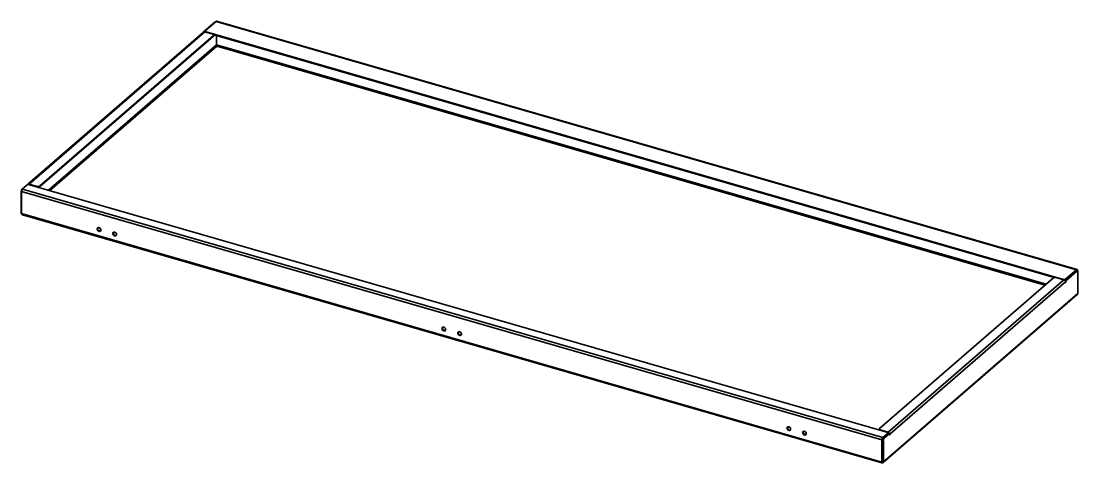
# Model space of a CAD drawing. Header units: millimetres. Extents: x -3387 to -12, y -998 to 1029.
# Drawn here: x -3387 to -1636, y -998 to -266 of the extents above; entities that cross this region are included whole.
import ezdxf

# ---------------------------------------------------------------- set-up
doc = ezdxf.new("R2010")
doc.units = ezdxf.units.MM

msp = doc.modelspace()

# ---------------------------------------------------------------- linework, layer by layer
at = {"color": 7, "linetype": 'Continuous', "lineweight": 35}
for p, q in [((-3085.1, -284.1), (-3066.6, -268.1)), ((-3064.4, -266.5), (-3082.1, -281.8)), ((-3066.3, -268.1), (-3066.6, -268.1)), ((-3064.4, -266.5), (-1638.3, -678.1)), ((-1637.5, -677.9), (-3063.6, -266.2)), ((-3085, -284.3), (-3376.4, -536.6)), ((-3374.4, -536.3), (-3083, -284)), ((-3356.9, -539.6), (-3068.5, -289.9)), ((-3356.9, -540.9), (-3068.5, -291.2)), ((-3084.8, -284.2), (-3085.1, -284.1)), ((-3085.1, -284.1), (-3085.1, -284.4)), ((-3083.2, -283.9), (-3082.5, -283.3)), ((-3069.6, -287.8), (-3083, -284)), ((-3082.5, -282.6), (-3082.5, -283.9)), ((-3081, -283.9), (-1660.1, -694.1)), ((-3081, -283.9), (-3081, -284.5)), ((-3068.5, -291.2), (-3068.5, -289.9)), ((-3068.1, -288.9), (-1675.3, -691)), ((-3068.1, -290.4), (-3068.1, -289.1)), ((-3063.8, -305.2), (-3063.8, -290.2)), ((-3063.6, -305.2), (-3063.6, -290.2)), ((-3063.8, -305.2), (-3342.1, -546.3)), ((-3339.7, -547), (-3063.2, -307.5)), ((-1688.9, -702.1), (-3063.6, -305.2)), ((-3063.2, -307.5), (-3063.2, -307.5)), ((-3063.2, -307.5), (-1690.7, -703.7)), ((-3386, -544.6), (-3377.5, -537.3)), ((-3377.6, -537.7), (-3385.4, -544.5)), ((-3377.1, -537.4), (-3377.5, -537.3)), ((-3374.4, -536.3), (-3361, -540.2)), ((-3374.4, -537), (-3374.4, -536.3)), ((-1952.6, -947.4), (-3373.5, -537.2)), ((-3361, -540.8), (-3361, -540.2)), ((-3356.9, -539.6), (-3356.9, -540.9)), ((-3386.9, -548.7), (-3387.5, -548.5)), ((-3387.5, -584), (-3387.5, -548.5)), ((-1960.8, -960), (-3386.9, -548.4)), ((-3386.9, -585.2), (-3386.9, -548.4)), ((-3386, -544.6), (-3385.7, -544.7)), ((-1959.3, -956.1), (-3385.4, -544.5)), ((-3387.5, -584), (-3386.9, -584.2)), ((-1960.8, -996.8), (-3386.9, -585.2)), ((-3385.5, -587), (-1960.9, -998.2)), ((-1639, -680.2), (-1657.5, -696.2)), ((-1637.7, -680.6), (-1656.2, -696.6)), ((-1656, -693.5), (-1638.3, -678.1)), ((-1656, -694.8), (-1638.3, -679.4)), ((-1637.7, -680.6), (-1639, -680.2)), ((-1638.7, -679.8), (-1638.3, -679.9)), ((-1638.3, -679.4), (-1638.3, -678.1)), ((-1636.9, -680.3), (-1638.2, -679.9)), ((-1637.5, -680.1), (-1636.8, -679.4)), ((-1636.8, -680.3), (-1636.8, -679.4)), ((-1636.2, -717.4), (-1636.2, -681.9)), ((-1965.2, -941.4), (-1676.8, -691.6)), ((-1950.6, -947.3), (-1659.3, -695)), ((-1656.7, -698.3), (-1948, -950.6)), ((-1672.7, -691.1), (-1659.3, -695)), ((-1660.1, -694.7), (-1660.1, -694.1)), ((-1657.5, -696.2), (-1656.2, -696.6)), ((-1657.5, -696.2), (-1657.5, -696.2)), ((-1656.7, -698.3), (-1656.7, -699.2)), ((-1656.7, -698.6), (-1656.2, -698.7)), ((-1656.2, -698.7), (-1656.2, -696.6)), ((-1656, -693.5), (-1656, -694.8)), ((-1636.2, -717.4), (-1958.5, -996.5)), ((-1958.9, -997.8), (-1637.1, -719.2)), ((-1965.6, -942.1), (-1965.6, -943.4)), ((-1950.6, -947.3), (-1964.1, -943.4)), ((-1964.1, -943.4), (-1964.1, -944.1)), ((-1960, -959.4), (-1960.8, -960)), ((-1960.8, -996.8), (-1960.8, -960)), ((-1960, -996.2), (-1960, -959.4)), ((-1958.5, -961), (-1959.8, -960.7)), ((-1959.8, -996.2), (-1959.8, -960.7)), ((-1959.3, -956.1), (-1951.5, -949.4)), ((-1959.3, -957.4), (-1951.5, -950.7)), ((-1959.3, -957.4), (-1959.3, -956.1)), ((-1958.5, -996.5), (-1958.5, -961)), ((-1949.8, -949.4), (-1958.3, -956.8)), ((-1958.3, -956.8), (-1957, -957.1)), ((-1948.5, -949.8), (-1957, -957.1)), ((-1951.5, -950.7), (-1951.5, -949.4)), ((-1950.6, -948.6), (-1951.2, -948.4)), ((-1951.1, -950), (-1951.1, -948.7)), ((-1950.6, -948.6), (-1950.6, -947.3)), ((-1949.8, -949.4), (-1948.5, -949.8)), ((-1948.5, -949.8), (-1948.5, -951.9)), ((-1948.5, -950.5), (-1948, -950.6)), ((-1948.5, -951.4), (-1948, -951.5)), ((-1948, -951.5), (-1948, -950.6)), ((-1960.8, -996.8), (-1960, -996.2)), ((-1960.5, -996.9), (-1960.5, -997.8)), ((-1960, -996.2), (-1960.3, -996.6)), ((-1959.8, -996), (-1960, -996.1)), ((-1958.5, -996.5), (-1959.8, -996.2))]:
    msp.add_line(p, q, dxfattribs=at)
at = {"color": 7, "linetype": 'Continuous', "lineweight": 35, "flags": 128}
for points in [[(-3082.1, -281.8), (-3082.4, -282.1), (-3082.5, -282.4), (-3082.5, -282.7), (-3082.4, -283), (-3082.2, -283.2), (-3081.9, -283.5), (-3081.5, -283.7), (-3081, -283.9)], [(-3082.5, -284.1), (-3082.5, -284), (-3082.5, -283.9)], [(-3068.5, -289.9), (-3068.3, -289.6), (-3068.1, -289.3), (-3068.1, -289), (-3068.2, -288.8), (-3068.4, -288.5), (-3068.7, -288.2), (-3069.1, -288), (-3069.6, -287.8)], [(-3255.4, -612.3), (-3255.5, -611.3), (-3256, -610.3), (-3256.7, -609.4), (-3257.7, -608.7), (-3258.7, -608.3), (-3259.6, -608.3), (-3260.5, -608.6), (-3261.1, -609.2), (-3261.4, -610.1), (-3261.4, -611.1), (-3261.1, -612.1), (-3260.5, -613.1), (-3259.6, -613.8), (-3258.7, -614.4), (-3257.7, -614.6), (-3256.7, -614.4), (-3256, -614), (-3255.5, -613.2), (-3255.4, -612.3)], [(-3257.7, -613.8), (-3258.6, -613.4), (-3259.5, -612.6), (-3260.2, -611.7), (-3260.6, -610.7), (-3260.7, -609.7), (-3260.4, -608.8), (-3260.3, -608.5)], [(-3229.4, -619.8), (-3229.6, -618.8), (-3230, -617.8), (-3230.8, -616.9), (-3231.7, -616.2), (-3232.7, -615.8), (-3233.6, -615.8), (-3234.5, -616.1), (-3235.1, -616.7), (-3235.4, -617.6), (-3235.4, -618.6), (-3235.1, -619.6), (-3234.5, -620.6), (-3233.6, -621.3), (-3232.7, -621.9), (-3231.7, -622.1), (-3230.8, -621.9), (-3230, -621.5), (-3229.6, -620.7), (-3229.4, -619.8)], [(-3231.7, -621.3), (-3232.7, -620.9), (-3233.5, -620.1), (-3234.2, -619.2), (-3234.6, -618.2), (-3234.7, -617.2), (-3234.5, -616.3), (-3234.3, -616)], [(-1636.8, -679.4), (-1636.8, -679), (-1636.9, -678.5), (-1637, -678.2), (-1637.2, -678), (-1637.5, -677.9), (-1637.7, -677.8), (-1638, -677.9), (-1638.3, -678.1)], [(-1637.5, -680.1), (-1637.6, -679.9), (-1637.6, -679.6), (-1637.7, -679.5), (-1637.8, -679.4), (-1637.9, -679.3), (-1638, -679.3), (-1638.1, -679.3), (-1638.3, -679.4)], [(-1636.2, -681.9), (-1636.2, -681.4), (-1636.3, -681), (-1636.4, -680.6), (-1636.6, -680.4), (-1636.9, -680.3), (-1637.1, -680.3), (-1637.4, -680.4), (-1637.7, -680.6)], [(-1656.7, -699.2), (-1656.7, -699.3), (-1656.6, -699.4), (-1656.5, -699.4), (-1656.4, -699.4), (-1656.3, -699.3), (-1656.3, -699.1), (-1656.2, -698.9), (-1656.2, -698.7)], [(-2683.8, -777.3), (-2684, -776.3), (-2684.4, -775.3), (-2685.2, -774.4), (-2686.1, -773.7), (-2687.1, -773.3), (-2688, -773.3), (-2688.9, -773.6), (-2689.5, -774.2), (-2689.8, -775.1), (-2689.8, -776.1), (-2689.5, -777.1), (-2688.9, -778.1), (-2688, -778.8), (-2687.1, -779.4), (-2686.1, -779.6), (-2685.2, -779.4), (-2684.4, -779), (-2684, -778.2), (-2683.8, -777.3)], [(-2686.1, -778.8), (-2687.1, -778.4), (-2687.9, -777.6), (-2688.6, -776.7), (-2689, -775.7), (-2689.1, -774.7), (-2688.9, -773.8), (-2688.7, -773.5)], [(-2663.9, -783.1), (-2663.7, -784.1), (-2663.2, -785.1), (-2662.5, -786), (-2661.6, -786.6), (-2660.6, -787), (-2659.6, -787.1), (-2658.8, -786.7), (-2658.2, -786.1), (-2657.9, -785.3), (-2657.9, -784.3), (-2658.2, -783.3), (-2658.8, -782.3), (-2659.6, -781.5), (-2660.6, -781), (-2661.6, -780.8), (-2662.5, -780.9), (-2663.2, -781.4), (-2663.7, -782.1), (-2663.9, -783.1)], [(-2660.1, -786.3), (-2661.1, -785.9), (-2662, -785.1), (-2662.6, -784.2), (-2663, -783.2), (-2663.1, -782.2), (-2662.9, -781.3), (-2662.7, -781)], [(-2118.3, -940.6), (-2118.1, -941.6), (-2117.6, -942.6), (-2116.9, -943.5), (-2116, -944.1), (-2115, -944.5), (-2114, -944.6), (-2113.2, -944.2), (-2112.6, -943.6), (-2112.3, -942.8), (-2112.3, -941.8), (-2112.6, -940.8), (-2113.2, -939.8), (-2114, -939), (-2115, -938.5), (-2116, -938.3), (-2116.9, -938.4), (-2117.6, -938.9), (-2118.1, -939.6), (-2118.3, -940.6)], [(-2114.5, -943.8), (-2115.5, -943.4), (-2116.4, -942.6), (-2117, -941.7), (-2117.4, -940.7), (-2117.5, -939.7), (-2117.3, -938.8), (-2117.1, -938.5)], [(-1965.2, -941.4), (-1965.4, -941.6), (-1965.5, -941.9), (-1965.6, -942.2), (-1965.5, -942.5), (-1965.3, -942.8), (-1964.9, -943), (-1964.5, -943.2), (-1964.1, -943.4)], [(-1965.5, -943.7), (-1965.6, -943.5), (-1965.6, -943.4)], [(-2092.3, -948.1), (-2092.1, -949.1), (-2091.7, -950.1), (-2090.9, -951), (-2090, -951.6), (-2089, -952), (-2088.1, -952.1), (-2087.2, -951.7), (-2086.6, -951.1), (-2086.3, -950.3), (-2086.3, -949.3), (-2086.6, -948.3), (-2087.2, -947.3), (-2088.1, -946.5), (-2089, -946), (-2090, -945.8), (-2090.9, -945.9), (-2091.7, -946.4), (-2092.1, -947.1), (-2092.3, -948.1)], [(-2088.5, -951.3), (-2089.5, -950.9), (-2090.4, -950.1), (-2091.1, -949.2), (-2091.5, -948.2), (-2091.5, -947.2), (-2091.3, -946.3), (-2091.1, -946)], [(-1951.5, -949.4), (-1951.3, -949.2), (-1951.2, -948.9), (-1951.1, -948.6), (-1951.2, -948.3), (-1951.4, -948), (-1951.8, -947.8), (-1952.2, -947.5), (-1952.6, -947.4)], [(-1948.5, -951.9), (-1948.5, -952.1), (-1948.5, -952.2), (-1948.4, -952.2), (-1948.3, -952.2), (-1948.2, -952), (-1948.1, -951.9), (-1948.1, -951.7), (-1948, -951.5)]]:
    msp.add_lwpolyline(points, dxfattribs=at)
at = {"color": 7, "linetype": 'Continuous', "lineweight": 35}
for centre, radius, start, end in [((-3065.9, -268.7), 0.973, 87.7166, 136.4781), ((-3063.7, -267.1), 0.923, 80.4285, 137.2921), ((-3083.7, -285.9), 2.07, 70.756, 128.3368), ((-3069.1, -290.4), 0.998, 306.5784, 357.0481), ((-3375, -541.8), 4.85, 72.3978, 122.8636), ((-3375.1, -538.1), 1.89, 68.1926, 156.3877), ((-3359.5, -535.5), 4.85, 252.3978, 302.8636), ((-3358.9, -538.2), 3.41, 279.0008, 307.1858), ((-3381.8, -548.5), 5.69, 137.4109, 180.4857), ((-3381.2, -548.3), 5.69, 137.4109, 180.4857), ((-3256.9, -611.5), 2.49, 251.1023, 295.5063), ((-3230.9, -619), 2.49, 251.1023, 295.5062), ((-1638.3, -680.8), 0.923, 80.4285, 137.2921), ((-1674.2, -695.7), 4.85, 72.3978, 122.8636), ((-1658.7, -689.4), 4.85, 252.3978, 302.8636), ((-1660.4, -698.5), 3.7, 2.8309, 72.7914), ((-1658.3, -691.6), 3.93, 272.3564, 305.5876), ((-2685.3, -776.5), 2.49, 251.1023, 295.5063), ((-2659.3, -784), 2.49, 251.1023, 295.5063), ((-2113.7, -941.5), 2.49, 251.1023, 295.5063), ((-2087.7, -949), 2.49, 251.1023, 295.5063), ((-1955.1, -960), 5.69, 137.4109, 180.4857), ((-1957.2, -959.4), 2.84, 137.4109, 180.4857), ((-1954.2, -960.6), 5.69, 137.4109, 180.4857), ((-1952.9, -961), 5.69, 137.4109, 180.4857), ((-1952.1, -949.9), 0.998, 306.5784, 357.0481), ((-1951.7, -950.8), 3.7, 2.8309, 72.7914), ((-1951.2, -950.4), 1.88, 28.7453, 72.3325)]:
    msp.add_arc(centre, radius, start, end, dxfattribs=at)
for points, knots in [([(-3063.2, -307.5), (-3063.3, -307.4), (-3063.4, -307.3), (-3063.6, -307), (-3063.6, -307), (-3063.7, -306.8), (-3063.8, -306.7), (-3063.8, -306.5), (-3063.8, -306.4), (-3063.9, -306.1), (-3063.9, -306), (-3063.9, -305.7), (-3063.9, -305.5), (-3063.8, -305.2)], [0, 0, 0, 0, 0.25, 0.25, 0.375, 0.375, 0.5, 0.5, 0.625, 0.625, 0.75, 0.75, 1, 1, 1, 1]), ([(-3063.6, -305.2), (-3063.5, -305.4), (-3063.5, -305.6), (-3063.4, -306), (-3063.3, -306.1), (-3063.3, -306.3), (-3063.3, -306.4), (-3063.3, -306.6), (-3063.2, -306.7), (-3063.2, -306.9), (-3063.2, -307), (-3063.2, -307.2), (-3063.2, -307.4), (-3063.2, -307.5)], [0, 0, 0, 0, 0.25, 0.25, 0.375, 0.375, 0.5, 0.5, 0.625, 0.625, 0.75, 0.75, 1, 1, 1, 1]), ([(-3387.5, -584), (-3387.4, -584.3), (-3387.3, -584.7), (-3387, -585.1), (-3386.9, -585.3)], [0, 0, 0, 0, 0.651919, 1, 1, 1, 1]), ([(-3385.5, -586.9), (-3385.6, -586.9), (-3385.9, -586.9), (-3386.3, -586.4), (-3386.7, -585.8), (-3386.8, -585.3), (-3386.9, -585.2)], [0, 0, 0, 0, 0.116033, 0.473262, 0.830491, 1, 1, 1, 1]), ([(-1636.2, -717.4), (-1636.3, -717.7), (-1636.4, -718.4), (-1636.8, -719), (-1637.1, -719.1), (-1637.1, -719.1)], [0, 0, 0, 0, 0.492073, 0.984217, 1, 1, 1, 1]), ([(-1960.8, -996.8), (-1960.8, -997), (-1960.9, -997.1), (-1960.9, -997.4), (-1961, -997.5), (-1961, -997.8), (-1961, -997.9), (-1961, -998), (-1961, -998.1), (-1960.9, -998.2), (-1960.9, -998.2), (-1960.8, -998.2), (-1960.8, -998.2), (-1960.7, -998.2), (-1960.7, -998.1), (-1960.6, -998), (-1960.5, -997.9), (-1960.5, -997.8)], [0, 0, 0, 0, 0.125, 0.125, 0.25, 0.25, 0.375, 0.375, 0.5, 0.5, 0.625, 0.625, 0.75, 0.75, 0.875, 0.875, 1, 1, 1, 1]), ([(-1960.5, -997), (-1960.5, -997), (-1960.5, -997), (-1960.5, -997), (-1960.4, -996.8), (-1960.3, -996.6), (-1960.3, -996.5)], [0, 0, 0, 0, 0.091842, 0.393585, 0.640578, 1, 1, 1, 1]), ([(-1960.5, -997.8), (-1960.3, -997.9), (-1960.2, -997.9), (-1959.9, -998), (-1959.8, -998), (-1959.5, -998), (-1959.4, -998), (-1959.2, -998), (-1959.1, -997.9), (-1958.9, -997.8), (-1958.8, -997.7), (-1958.7, -997.5), (-1958.6, -997.4), (-1958.5, -997.2), (-1958.5, -997.1), (-1958.5, -996.8), (-1958.5, -996.7), (-1958.5, -996.5)], [0, 0, 0, 0, 0.125, 0.125, 0.25, 0.25, 0.375, 0.375, 0.5, 0.5, 0.625, 0.625, 0.75, 0.75, 0.875, 0.875, 1, 1, 1, 1]), ([(-1960.3, -996.6), (-1960.2, -996.6), (-1960.1, -996.8), (-1959.8, -996.7), (-1959.7, -996.5), (-1959.8, -996.3), (-1959.8, -996.2)], [0, 0, 0, 0, 0.175596, 0.460827, 0.745966, 1, 1, 1, 1])]:
    msp.add_open_spline(points, degree=3, knots=knots, dxfattribs=at)

doc.saveas('drawing.dxf')
